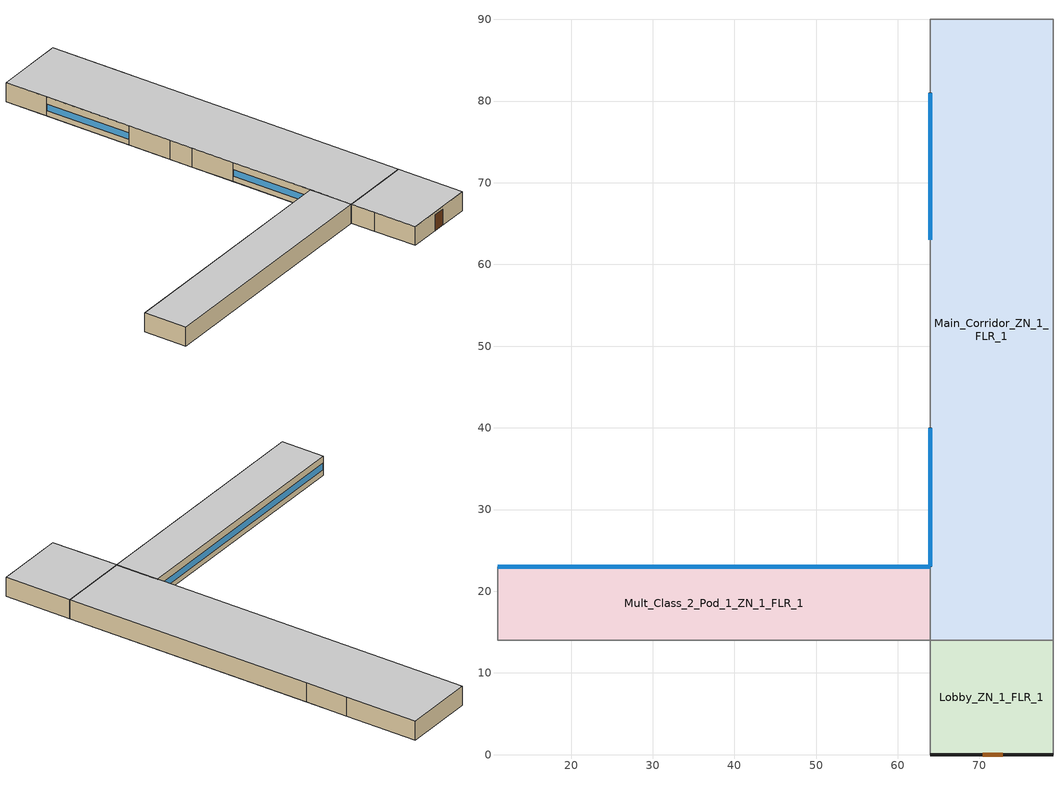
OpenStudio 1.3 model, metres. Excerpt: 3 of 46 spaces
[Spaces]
Lobby_ZN_1_FLR_1
 floor ground: 79,14 79,0 64,0 64,14 z0
 wall outside: 64,0 79,0 z0:4
 wall to Main_Corridor_ZN_1_FLR_1: 79,14 64,14 z0:4
 wall to Offices_ZN_1_FLR_1: 79,0 79,14 z0:4
 wall to Corridor_Pod_1_ZN_1_FLR_1: 64,14 64,9 z0:4
 wall to Mult_Class_1_Pod_1_ZN_1_FLR_1: 64,9 64,0 z0:4
 door: 70.41,0 72.85,0 z0:3.3
 ceiling to Lobby_ZN_1_FLR_2: 79,0 79,14 64,14 64,0 z4
Main_Corridor_ZN_1_FLR_1
 floor ground: 79,90 79,14 64,14 64,90 z0
 wall outside: 64,40 64,23 / 64,81 64,63 z0:4
 wall to Gym_ZN_1_FLR_1: 79,14 79,66 z0:4
 wall to Auditorium_ZN_1_FLR_1: 79,75 79,90 z0:4
 wall to Mult_Class_1_Pod_3_ZN_1_FLR_1: 64,90 64,81 z0:4
 wall to Mult_Class_1_Pod_2_ZN_1_FLR_1: 64,49 64,40 z0:4
 wall to Mult_Class_2_Pod_2_ZN_1_FLR_1: 64,63 64,54 z0:4
 wall to Corridor_Pod_2_ZN_1_FLR_1: 64,54 64,49 z0:4
 wall to Mult_Class_2_Pod_1_ZN_1_FLR_1: 64,23 64,14 z0:4
 wall to Bathrooms_ZN_1_FLR_1: 79,90 64,90 z0:4
 wall to Mech_ZN_1_FLR_1: 79,66 79,75 z0:4
 window: 64,39.95 64,23.05 / 64,80.95 64,63.05 z1.1:2.51
 ceiling to Main_Corridor_ZN_1_FLR_2: 79,14 79,90 64,90 64,14 z4
Mult_Class_2_Pod_1_ZN_1_FLR_1
 floor ground: 64,23 64,14 11,14 11,23 z0
 wall outside: 64,23 11,23 z0:4
 wall to Corridor_Pod_1_ZN_1_FLR_1: 11,14 64,14 z0:4
 wall to Corner_Class_2_Pod_1_ZN_1_FLR_1: 11,23 11,14 z0:4
 window: 63.95,23 11.05,23 z1.1:2.5
 ceiling to Mult_Class_2_Pod_1_ZN_1_FLR_2: 64,14 64,23 11,23 11,14 z4
[Site]
USA IL-CHICAGO-OHARE: Latitude {deg}=41.77; Longitude {deg}=-87.75; Time Zone {hr}=-6; Elevation {m}=190; Terrain=City
[SizingPeriod:DesignDay] Barometric Pressure {Pa}=99063; Rain Indicator=0; Snow Indicator=0; Day of Month=21; Daylight Saving Time Indicator=0; Humidity Indicating Type=Wetbulb; Solar Model Indicator=ASHRAEClearSky
Name | Maximum Dry-Bulb Temperature {C} | Daily Dry-Bulb Temperature Range {deltaC} | Humidity Indicating Conditions at Maximum Dry-Bulb {BasedOnField A3} | Wind Speed {m/s} | Wind Direction {deg} | Sky Clearness | Month | Day Type
CHICAGO Ann Clg .4% Condns WB=>MDB | 31.2 | 10.7 | 25.5 | 5.3 | 230 | 1 | 7 | SummerDesignDay
CHICAGO Ann Htg 99.6% Condns DB | -20.6 | 0 | -20.6 | 4.9 | 270 | 0 | 1 | WinterDesignDay
[Building]
Ref Bldg Secondary School New2004_v1.3_5.0: North Axis {deg}=0; Space Type=ASHRAE 90.1-2004 SecondarySchool Classroom; Default Construction Set=ASHRAE 90.1-2004 ClimateZone 5-6 (s scho) ConstSet
[ClimateZones]
Climate Zone Institution Name 1=ASHRAE; Climate Zone Document Name 1=ANSI/ASHRAE Standard 169; Climate Zone Document Year 1=2006; Climate Zone Value 1=5B; Climate Zone Institution Name 2=CEC; Climate Zone Document Name 2=California Climate Zone Descriptions; Climate Zone Document Year 2=1995
[WindowMaterial:Gas] Gas Type=Air
Name | Thickness {m} | Thickness
Air | 0.0127
000 Air 13mm |  | 0.0127
[Material]
Name | Roughness | Thickness {m} | Conductivity {W/m-K} | Density {kg/m3} | Specific Heat {J/kg-K} | Thermal Absorptance | Solar Absorptance | Visible Absorptance | Thickness | Conductivity | Density | Specific Heat
Wood Siding | MediumSmooth | 0.01 | 0.11 | 544.62 | 1210 | 0.9 | 0.78 | 0.78
1/2IN Gypsum | Smooth | 0.0127 | 0.16 | 784.9 | 830 | 0.9 | 0.92 | 0.92
Metal Decking | MediumSmooth | 0.0015 | 45.006 | 7680 | 418.4 | 0.9 | 0.7 | 0.3
MAT-CC05 4 HW CONCRETE | Rough | 0.1016 | 1.311 | 2240 | 836.8 | 0.9 | 0.7 | 0.7
Roof Membrane | VeryRough | 0.0095 | 0.16 | 1121.29 | 1460 | 0.9 | 0.7 | 0.7
000 G05 25mm wood | MediumSmooth |  |  |  |  |  |  |  | 0.0254 | 0.15 | 608 | 1630
Steel Frame NonRes Wall Insulation-2.10 | MediumRough |  |  |  |  | 0.9 | 0.7 | 0.7 | 0.0870565 | 0.049 | 265 | 836.8
IEAD NonRes Roof Insulation-2.85 | MediumRough |  |  |  |  | 0.9 | 0.7 | 0.7 | 0.127339 | 0.049 | 265 | 836.8
000 F16 Acoustic tile | MediumSmooth |  |  |  |  |  |  |  | 0.0191 | 0.06 | 368 | 590
000 M11 100mm lightweight concrete | MediumRough |  |  |  |  |  |  |  | 0.1016 | 0.53 | 1280 | 840
000 G01a 19mm gypsum board | MediumSmooth |  |  |  |  |  |  |  | 0.019 | 0.16 | 800 | 1090
000 F08 Metal surface | Smooth |  |  |  |  |  |  |  | 0.0008 | 45.28 | 7824 | 500
000 I01 25mm insulation board | MediumRough |  |  |  |  |  |  |  | 0.0254 | 0.03 | 43 | 1210
[Material:NoMass]
CP02 CARPET PAD: Roughness=VeryRough; Thermal Resistance {m2-K/W}=0.2165; Thermal Absorptance=0.9; Solar Absorptance=0.7; Visible Absorptance=0.8
[Construction]
000 Interior Partition; 000 Interior Door: 000 G05 25mm wood
000 ExtSlabCarpet 4in ClimateZone 1-8: MAT-CC05 4 HW CONCRETE, CP02 CARPET PAD
ASHRAE 90.1-2004 ExtWall SteelFrame ClimateZone 5-6: Wood Siding, Steel Frame NonRes Wall Insulation-2.10, 1/2IN Gypsum
ASHRAE 90.1-2004 ExtRoof IEAD ClimateZone 5-6: Roof Membrane, IEAD NonRes Roof Insulation-2.85, Metal Decking
000 Interior Floor: 000 F16 Acoustic tile, 000 F05 Ceiling air space resistance, 000 M11 100mm lightweight concrete
000 Interior Wall: 000 G01a 19mm gypsum board, 000 F04 Wall air space resistance, 000 G01a 19mm gypsum board
000 Interior Ceiling: 000 M11 100mm lightweight concrete, 000 F05 Ceiling air space resistance, 000 F16 Acoustic tile
ASHRAE 90.1-2004 ExtWindow ClimateZone 4-6: Fixed Window 3.24/0.39/0.31
000 Exterior Door: 000 F08 Metal surface, 000 I01 25mm insulation board
000 Exterior Window: 000 Clear 3mm, 000 Air 13mm, 000 Clear 3mm
000 Interior Window: 000 Clear 3mm
[WindowMaterial:Glazing]
000 Clear 3mm: Optical Data Type=SpectralAverage; Thickness=0.003; Solar Transmittance at Normal Incidence=0.837; Front Side Solar Reflectance at Normal Incidence=0.075; Back Side Solar Reflectance at Normal Incidence=0.075; Visible Transmittance at Normal Incidence=0.898; Front Side Visible Reflectance at Normal Incidence=0.081; Back Side Visible Reflectance at Normal Incidence=0.081; Infrared Transmittance at Normal Incidence=0; Front Side Infrared Hemispherical Emissivity=0.84; Back Side Infrared Hemispherical Emissivity=0.84; Conductivity=0.9
[WindowMaterial:SimpleGlazingSystem]
Fixed Window 3.24/0.39/0.31: U-Factor=3.23646; Solar Heat Gain Coefficient=0.39; Visible Transmittance=0.31
[DefaultConstructionSet]
ASHRAE 90.1-2004 ClimateZone 5-6 (s scho) ConstSet: Default Exterior Surface Constructions=ASHRAE 90.1-2004 ClimateZone 5-6 (s scho) Exterior DefSurfCons; Default Interior Surface Constructions=000 Interior DefSurfCons; Default Ground Contact Surface Constructions=000 Ground DefSurfCons; Default Exterior SubSurface Constructions=ASHRAE 90.1-2004 ClimateZone 5-6 (s scho) Exterior DefSubCons; Default Interior SubSurface Constructions=000 Interior DefSubCons; Interior Partition Construction=000 Interior Partition
[DefaultSurfaceConstructions]
Name | Floor Construction | Wall Construction | Roof Ceiling Construction
ASHRAE 90.1-2004 ClimateZone 5-6 (s scho) Exterior DefSurfCons | 000 ExtSlabCarpet 4in ClimateZone 1-8 | ASHRAE 90.1-2004 ExtWall SteelFrame ClimateZone 5-6 | ASHRAE 90.1-2004 ExtRoof IEAD ClimateZone 5-6
000 Interior DefSurfCons | 000 Interior Floor | 000 Interior Wall | 000 Interior Ceiling
000 Ground DefSurfCons | 000 ExtSlabCarpet 4in ClimateZone 1-8 | 000 ExtSlabCarpet 4in ClimateZone 1-8 | 000 ExtSlabCarpet 4in ClimateZone 1-8
[DefaultSubSurfaceConstructions] Glass Door Construction=000 Exterior Window; Skylight Construction=000 Exterior Window; Tubular Daylight Dome Construction=000 Interior Window; Tubular Daylight Diffuser Construction=000 Interior Window
Name | Fixed Window Construction | Operable Window Construction | Door Construction
ASHRAE 90.1-2004 ClimateZone 5-6 (s scho) Exterior DefSubCons | ASHRAE 90.1-2004 ExtWindow ClimateZone 4-6 | ASHRAE 90.1-2004 ExtWindow ClimateZone 4-6 | 000 Exterior Door
000 Interior DefSubCons | 000 Interior Window | 000 Interior Window | 000 Interior Door
[Material:AirGap]
Name | Thermal Resistance
000 F05 Ceiling air space resistance | 0.18
000 F04 Wall air space resistance | 0.15
[ThermalZone] Multiplier=1; Use Ideal Air Loads=No
Name | Thermostat
Mult_Class_2_Pod_1_ZN_1_FLR_1 Thermal Zone | Thermostat Setpoint Dual Setpoint 1
Lobby_ZN_1_FLR_1 Thermal Zone; Main_Corridor_ZN_1_FLR_1 Thermal Zone | Thermostat Setpoint Dual Setpoint 2
[Space] Building Story=Building Story 1; Part of Total Floor Area=Yes
Name | Thermal Zone | Space Type
Mult_Class_2_Pod_1_ZN_1_FLR_1 | Mult_Class_2_Pod_1_ZN_1_FLR_1 Thermal Zone
Lobby_ZN_1_FLR_1 | Lobby_ZN_1_FLR_1 Thermal Zone | ASHRAE 90.1-2004 SecondarySchool Lobby
Main_Corridor_ZN_1_FLR_1 | Main_Corridor_ZN_1_FLR_1 Thermal Zone | ASHRAE 90.1-2004 SecondarySchool Corridor
[ThermostatSetpoint:DualSetpoint]
Name | Heating Setpoint Temperature Schedule | Cooling Setpoint Temperature Schedule
Thermostat Setpoint Dual Setpoint 1 | SecondarySchool HtgSetp | SecondarySchool ClgSetp
Thermostat Setpoint Dual Setpoint 2 | SecondarySchool HtgSetp BathCorrMechKitchen | SecondarySchool ClgSetp BathCorrMechKitchen
[People:Definition] Number of People Calculation Method=People/Area; Number of People=0; Fraction Radiant=0.3
Name | People per Space Floor Area
SecondarySchool Classroom PeopDef | 0.249938
SecondarySchool Corridor PeopDef | 0.100212
SecondarySchool Lobby PeopDef | 0
[Lights:Definition] Design Level Calculation Method=Watts/Area; Lighting Level=0
Name | Watts per Space Floor Area
ASHRAE 90.1-2004 SecondarySchool Classroom LightsDef | 15.0695
ASHRAE 90.1-2004 SecondarySchool Corridor LightsDef | 5.38196
ASHRAE 90.1-2004 SecondarySchool Lobby LightsDef | 13.9931
[ElectricEquipment:Definition] Design Level Calculation Method=Watts/Area; Design Level=0
Name | Watts per Space Floor Area
ASHRAE 90.1-2004 SecondarySchool Classroom ElecDef | 10.0104
ASHRAE 90.1-2004 SecondarySchool Corridor ElecDef; ASHRAE 90.1-2004 SecondarySchool Lobby ElecDef | 3.98265
[DesignSpecification:OutdoorAir] Outdoor Air Method=Sum; Outdoor Air Flow Rate=0; Outdoor Air Flow Air Changes per Hour=0
Name | Outdoor Air Flow per Person | Outdoor Air Flow per Floor Area
SecondarySchool Classroom Outdoor Air | 0.0086106 | 0
SecondarySchool Corridor Outdoor Air; SecondarySchool Lobby Outdoor Air | 0 | 0.000508
[BuildingStory]
Building Story 1: Nominal Z Coordinate {m}=0; Default Construction Set=ASHRAE 90.1-2004 ClimateZone 5-6 (s scho) ConstSet
[SpaceType] Standards Building Type=SecondarySchool
Name | Default Schedule Set | Design Specification Outdoor Air Object | Standards Space Type
ASHRAE 90.1-2004 SecondarySchool Classroom | SecondarySchool Classroom Schedules | SecondarySchool Classroom Outdoor Air | Classroom
ASHRAE 90.1-2004 SecondarySchool Corridor | SecondarySchool Corridor Schedules | SecondarySchool Corridor Outdoor Air | Corridor
ASHRAE 90.1-2004 SecondarySchool Lobby | SecondarySchool Lobby Schedules | SecondarySchool Lobby Outdoor Air | Lobby
[DefaultScheduleSet] Number of People Schedule=SecondarySchool Bldg Occ; People Activity Level Schedule=SecondarySchool Activity; Lighting Schedule=SecondarySchool Bldg Light; Electric Equipment Schedule=SecondarySchool Bldg Equip; Infiltration Schedule=SecondarySchool Infil
SecondarySchool Classroom Schedules; SecondarySchool Corridor Schedules; SecondarySchool Lobby Schedules
[People]
Name | People Definition | Space or SpaceType
ASHRAE 90.1-2004 SecondarySchool Classroom PeopInst | SecondarySchool Classroom PeopDef | ASHRAE 90.1-2004 SecondarySchool Classroom
ASHRAE 90.1-2004 SecondarySchool Corridor PeopInst | SecondarySchool Corridor PeopDef | ASHRAE 90.1-2004 SecondarySchool Corridor
ASHRAE 90.1-2004 SecondarySchool Lobby PeopInst | SecondarySchool Lobby PeopDef | ASHRAE 90.1-2004 SecondarySchool Lobby
[Lights]
Name | Lights Definition | Space or SpaceType | Schedule
ASHRAE 90.1-2004 SecondarySchool Classroom LightsInst | ASHRAE 90.1-2004 SecondarySchool Classroom LightsDef | ASHRAE 90.1-2004 SecondarySchool Classroom | My Custom Schedule
ASHRAE 90.1-2004 SecondarySchool Corridor LightsInst | ASHRAE 90.1-2004 SecondarySchool Corridor LightsDef | ASHRAE 90.1-2004 SecondarySchool Corridor
ASHRAE 90.1-2004 SecondarySchool Lobby LightsInst | ASHRAE 90.1-2004 SecondarySchool Lobby LightsDef | ASHRAE 90.1-2004 SecondarySchool Lobby
[ElectricEquipment]
Name | Electric Equipment Definition | Space or SpaceType | Schedule
ASHRAE 90.1-2004 SecondarySchool Classroom ElecInst | ASHRAE 90.1-2004 SecondarySchool Classroom ElecDef | ASHRAE 90.1-2004 SecondarySchool Classroom | My Custom Schedule
ASHRAE 90.1-2004 SecondarySchool Corridor ElecInst | ASHRAE 90.1-2004 SecondarySchool Corridor ElecDef | ASHRAE 90.1-2004 SecondarySchool Corridor
ASHRAE 90.1-2004 SecondarySchool Lobby ElecInst | ASHRAE 90.1-2004 SecondarySchool Lobby ElecDef | ASHRAE 90.1-2004 SecondarySchool Lobby
[SpaceInfiltration:DesignFlowRate] Design Flow Rate Calculation Method=AirChanges/Hour; Design Flow Rate=0; Air Changes per Hour=0.18
Name | Space or SpaceType
ASHRAE 90.1-2004 SecondarySchool Classroom Infil | ASHRAE 90.1-2004 SecondarySchool Classroom
ASHRAE 90.1-2004 SecondarySchool Corridor Infil | ASHRAE 90.1-2004 SecondarySchool Corridor
ASHRAE 90.1-2004 SecondarySchool Lobby Infil | ASHRAE 90.1-2004 SecondarySchool Lobby
[Schedule:Ruleset]
Name | Default Day Schedule | Summer Design Day Schedule | Winter Design Day Schedule
SecondarySchool Bldg Occ | SecondarySchool Bldg Occ Default Schedule | SecondarySchool Bldg Occ Summer Design Day | SecondarySchool Bldg Occ Winter Design Day
SecondarySchool Activity | SecondarySchool Activity Default Schedule | SecondarySchool Activity Summer Design Day | SecondarySchool Activity Winter Design Day
SecondarySchool Bldg Light | SecondarySchool Bldg Light Default Schedule | SecondarySchool Bldg Light Summer Design Day | SecondarySchool Bldg Light Winter Design Day
SecondarySchool Bldg Equip | SecondarySchool Bldg Equip Default Schedule | SecondarySchool Bldg Equip Summer Design Day | SecondarySchool Bldg Equip Winter Design Day
SecondarySchool Infil | SecondarySchool Infil Default Schedule | SecondarySchool Infil Summer Design Day | SecondarySchool Infil Winter Design Day
SecondarySchool ClgSetp | SecondarySchool ClgSetp Default Schedule | SecondarySchool ClgSetp Summer Design Day | SecondarySchool ClgSetp Winter Design Day
SecondarySchool HtgSetp | SecondarySchool HtgSetp Default Schedule | SecondarySchool HtgSetp Summer Design Day | SecondarySchool HtgSetp Winter Design Day
SecondarySchool ClgSetp BathCorrMechKitchen | SecondarySchool ClgSetp BathCorrMechKitchen Default Schedule | SecondarySchool ClgSetp BathCorrMechKitchen Summer Design Day | SecondarySchool ClgSetp BathCorrMechKitchen Winter Design Day
SecondarySchool HtgSetp BathCorrMechKitchen | SecondarySchool HtgSetp BathCorrMechKitchen Default Schedule | SecondarySchool HtgSetp BathCorrMechKitchen Summer Design Day | SecondarySchool HtgSetp BathCorrMechKitchen Winter Design Day
My Custom Schedule | Schedule Day 1
[Schedule:Day]
SecondarySchool Bldg Occ Default Schedule; SecondarySchool Bldg Occ Summer Design Day; SecondarySchool Bldg Occ Rule 2 Day Schedule: 8, 0, 0, 16, 0, 0.7, 21, 0, 0.15, 24, 0, 0
SecondarySchool Bldg Occ Winter Design Day; SecondarySchool Bldg Occ Rule 1 Day Schedule; SecondarySchool Bldg Occ Rule 3 Day Schedule; SecondarySchool Bldg Occ Rule 5 Day Schedule: 24, 0, 0
SecondarySchool Bldg Occ Rule 4 Day Schedule: 8, 0, 0, 21, 0, 0.15, 24, 0, 0
SecondarySchool Activity Default Schedule; SecondarySchool Activity Summer Design Day; SecondarySchool Activity Winter Design Day: 24, 0, 120
SecondarySchool Bldg Light Default Schedule; SecondarySchool Bldg Light Summer Design Day; SecondarySchool Bldg Light Rule 2 Day Schedule: 7, 0, 0.1773, 21, 0, 0.9, 24, 0, 0.1773
SecondarySchool Bldg Light Winter Design Day; SecondarySchool Bldg Light Rule 1 Day Schedule; SecondarySchool Bldg Light Rule 3 Day Schedule; SecondarySchool Bldg Light Rule 5 Day Schedule: 24, 0, 0.1773
SecondarySchool Bldg Light Rule 4 Day Schedule: 8, 0, 0.1773, 20, 0, 0.5, 24, 0, 0.1773
SecondarySchool Bldg Equip Default Schedule; SecondarySchool Bldg Equip Summer Design Day; SecondarySchool Bldg Equip Rule 2 Day Schedule: 8, 0, 0.35, 17, 0, 0.95, 24, 0, 0.35
SecondarySchool Bldg Equip Winter Design Day; SecondarySchool Bldg Equip Rule 1 Day Schedule; SecondarySchool Bldg Equip Rule 5 Day Schedule: 24, 0, 0.35
SecondarySchool Bldg Equip Rule 3 Day Schedule: 24, 0, 0.25
SecondarySchool Bldg Equip Rule 4 Day Schedule: 8, 0, 0.25, 17, 0, 0.5, 24, 0, 0.25
SecondarySchool Infil Default Schedule; SecondarySchool Infil Summer Design Day; SecondarySchool Infil Winter Design Day: 7, 0, 1, 21, 0, 0.5, 24, 0, 1
SecondarySchool ClgSetp Default Schedule; SecondarySchool ClgSetp Rule 1 Day Schedule; SecondarySchool ClgSetp BathCorrMechKitchen Summer Design Day: 6, 0, 27, 21, 0, 24, 24, 0, 27
SecondarySchool ClgSetp Summer Design Day: 24, 0, 24
SecondarySchool ClgSetp Winter Design Day; SecondarySchool ClgSetp BathCorrMechKitchen Default Schedule; SecondarySchool ClgSetp BathCorrMechKitchen Winter Design Day: 24, 0, 27
SecondarySchool ClgSetp Rule 2 Day Schedule: 7, 0, 27, 18, 0, 24, 24, 0, 27
SecondarySchool HtgSetp Default Schedule; SecondarySchool HtgSetp Rule 1 Day Schedule; SecondarySchool HtgSetp BathCorrMechKitchen Winter Design Day: 6, 0, 16, 21, 0, 21, 24, 0, 16
SecondarySchool HtgSetp Summer Design Day; SecondarySchool HtgSetp BathCorrMechKitchen Default Schedule; SecondarySchool HtgSetp BathCorrMechKitchen Summer Design Day: 24, 0, 16
SecondarySchool HtgSetp Winter Design Day: 24, 0, 21
SecondarySchool HtgSetp Rule 2 Day Schedule: 7, 0, 16, 18, 0, 21, 24, 0, 16
Schedule Day 1: 24, 0, 0.43
[Schedule:Rule] Date Specification Type=DateRange; Start Day=1
Name | Schedule Ruleset | Rule Order | Day Schedule | Apply Sunday | Apply Monday | Apply Tuesday | Apply Wednesday | Apply Thursday | Apply Friday | Apply Saturday | Start Month | End Month | End Day
SecondarySchool Bldg Occ Rule 1 | SecondarySchool Bldg Occ | 0 | SecondarySchool Bldg Occ Rule 1 Day Schedule | Yes | No | No | No | No | No | Yes | 9 | 12 | 31
SecondarySchool Bldg Occ Rule 2 | SecondarySchool Bldg Occ | 1 | SecondarySchool Bldg Occ Rule 2 Day Schedule | No | Yes | Yes | Yes | Yes | Yes | No | 9 | 12 | 31
SecondarySchool Bldg Occ Rule 3 | SecondarySchool Bldg Occ | 2 | SecondarySchool Bldg Occ Rule 3 Day Schedule | Yes | No | No | No | No | No | Yes | 7 | 9 | 1
SecondarySchool Bldg Occ Rule 4 | SecondarySchool Bldg Occ | 3 | SecondarySchool Bldg Occ Rule 4 Day Schedule | No | Yes | Yes | Yes | Yes | Yes | No | 7 | 9 | 1
SecondarySchool Bldg Occ Rule 5 | SecondarySchool Bldg Occ | 4 | SecondarySchool Bldg Occ Rule 5 Day Schedule | Yes | No | No | No | No | No | Yes | 1 | 6 | 30
SecondarySchool Bldg Light Rule 1 | SecondarySchool Bldg Light | 0 | SecondarySchool Bldg Light Rule 1 Day Schedule | Yes | No | No | No | No | No | Yes | 9 | 12 | 31
SecondarySchool Bldg Light Rule 2 | SecondarySchool Bldg Light | 1 | SecondarySchool Bldg Light Rule 2 Day Schedule | No | Yes | Yes | Yes | Yes | Yes | No | 9 | 12 | 31
SecondarySchool Bldg Light Rule 3 | SecondarySchool Bldg Light | 2 | SecondarySchool Bldg Light Rule 3 Day Schedule | Yes | No | No | No | No | No | Yes | 7 | 9 | 1
SecondarySchool Bldg Light Rule 4 | SecondarySchool Bldg Light | 3 | SecondarySchool Bldg Light Rule 4 Day Schedule | No | Yes | Yes | Yes | Yes | Yes | No | 7 | 9 | 1
SecondarySchool Bldg Light Rule 5 | SecondarySchool Bldg Light | 4 | SecondarySchool Bldg Light Rule 5 Day Schedule | Yes | No | No | No | No | No | Yes | 1 | 6 | 30
SecondarySchool Bldg Equip Rule 1 | SecondarySchool Bldg Equip | 0 | SecondarySchool Bldg Equip Rule 1 Day Schedule | Yes | No | No | No | No | No | Yes | 9 | 12 | 31
SecondarySchool Bldg Equip Rule 2 | SecondarySchool Bldg Equip | 1 | SecondarySchool Bldg Equip Rule 2 Day Schedule | No | Yes | Yes | Yes | Yes | Yes | No | 9 | 12 | 31
SecondarySchool Bldg Equip Rule 3 | SecondarySchool Bldg Equip | 2 | SecondarySchool Bldg Equip Rule 3 Day Schedule | Yes | No | No | No | No | No | Yes | 7 | 9 | 1
SecondarySchool Bldg Equip Rule 4 | SecondarySchool Bldg Equip | 3 | SecondarySchool Bldg Equip Rule 4 Day Schedule | No | Yes | Yes | Yes | Yes | Yes | No | 7 | 9 | 1
SecondarySchool Bldg Equip Rule 5 | SecondarySchool Bldg Equip | 4 | SecondarySchool Bldg Equip Rule 5 Day Schedule | Yes | No | No | No | No | No | Yes | 1 | 6 | 30
SecondarySchool ClgSetp Rule 1 | SecondarySchool ClgSetp | 0 | SecondarySchool ClgSetp Rule 1 Day Schedule | Yes | Yes | Yes | Yes | Yes | Yes | Yes | 9 | 12 | 31
SecondarySchool ClgSetp Rule 2 | SecondarySchool ClgSetp | 1 | SecondarySchool ClgSetp Rule 2 Day Schedule | Yes | Yes | Yes | Yes | Yes | Yes | Yes | 7 | 9 | 1
SecondarySchool HtgSetp Rule 1 | SecondarySchool HtgSetp | 0 | SecondarySchool HtgSetp Rule 1 Day Schedule | Yes | Yes | Yes | Yes | Yes | Yes | Yes | 9 | 12 | 31
SecondarySchool HtgSetp Rule 2 | SecondarySchool HtgSetp | 1 | SecondarySchool HtgSetp Rule 2 Day Schedule | Yes | Yes | Yes | Yes | Yes | Yes | Yes | 7 | 9 | 1
